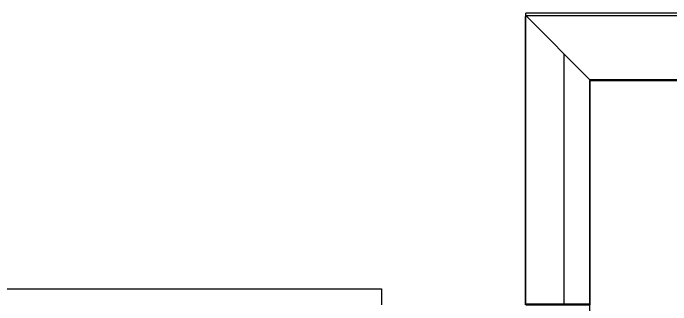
# Model space of a CAD drawing. Header units: metres. Extents: x 62 to 334, y -352 to -102.
# Drawn here: x 164 to 205.06, y -119.99 to -101.8 of the extents above; entities that cross this region are included whole.
import ezdxf

# ---------------------------------------------------------------- set-up
doc = ezdxf.new("R2010")
doc.units = ezdxf.units.M

msp = doc.modelspace()

# ---------------------------------------------------------------- linework, layer by layer
for p, q in [((280.004, -101.801), (196.002, -101.801)), ((196.002, -120.001), (196.002, -101.801)), ((195.996, -102.002), (196.002, -102.002)), ((195.996, -120.001), (195.996, -102.002)), ((196.004, -101.951), (280.004, -102.002)), ((200.004, -105.953), (196.004, -101.951)), ((198.402, -119.949), (198.402, -104.351)), ((276.004, -106), (200.004, -105.953)), ((200.004, -105.953), (200.004, -119.949)), ((200.007, -106), (276.004, -106)), ((200.007, -132.001), (200.007, -106)), ((162, -118.996), (187, -118.991)), ((187, -118.991), (187, -120)), ((196.004, -119.949), (200.004, -119.949)), ((196.004, -120.001), (196.004, -119.949)), ((200.004, -119.949), (200.004, -120.001))]:
    msp.add_line(p, q)
msp.add_lwpolyline([(197.195, -119.949), (196.004, -119.949), (196.004, -119.978), (196.004, -120.001), (198.27, -120.001), (200.004, -120.001), (200.004, -119.964), (200.004, -119.949)], close=True)
msp.add_lwpolyline([(197.195, -119.949), (196.004, -119.949), (196.004, -119.978), (196.004, -120.001), (198.27, -120.001), (200.004, -120.001), (200.004, -119.964), (200.004, -119.949)], close=True)

doc.saveas('drawing.dxf')
